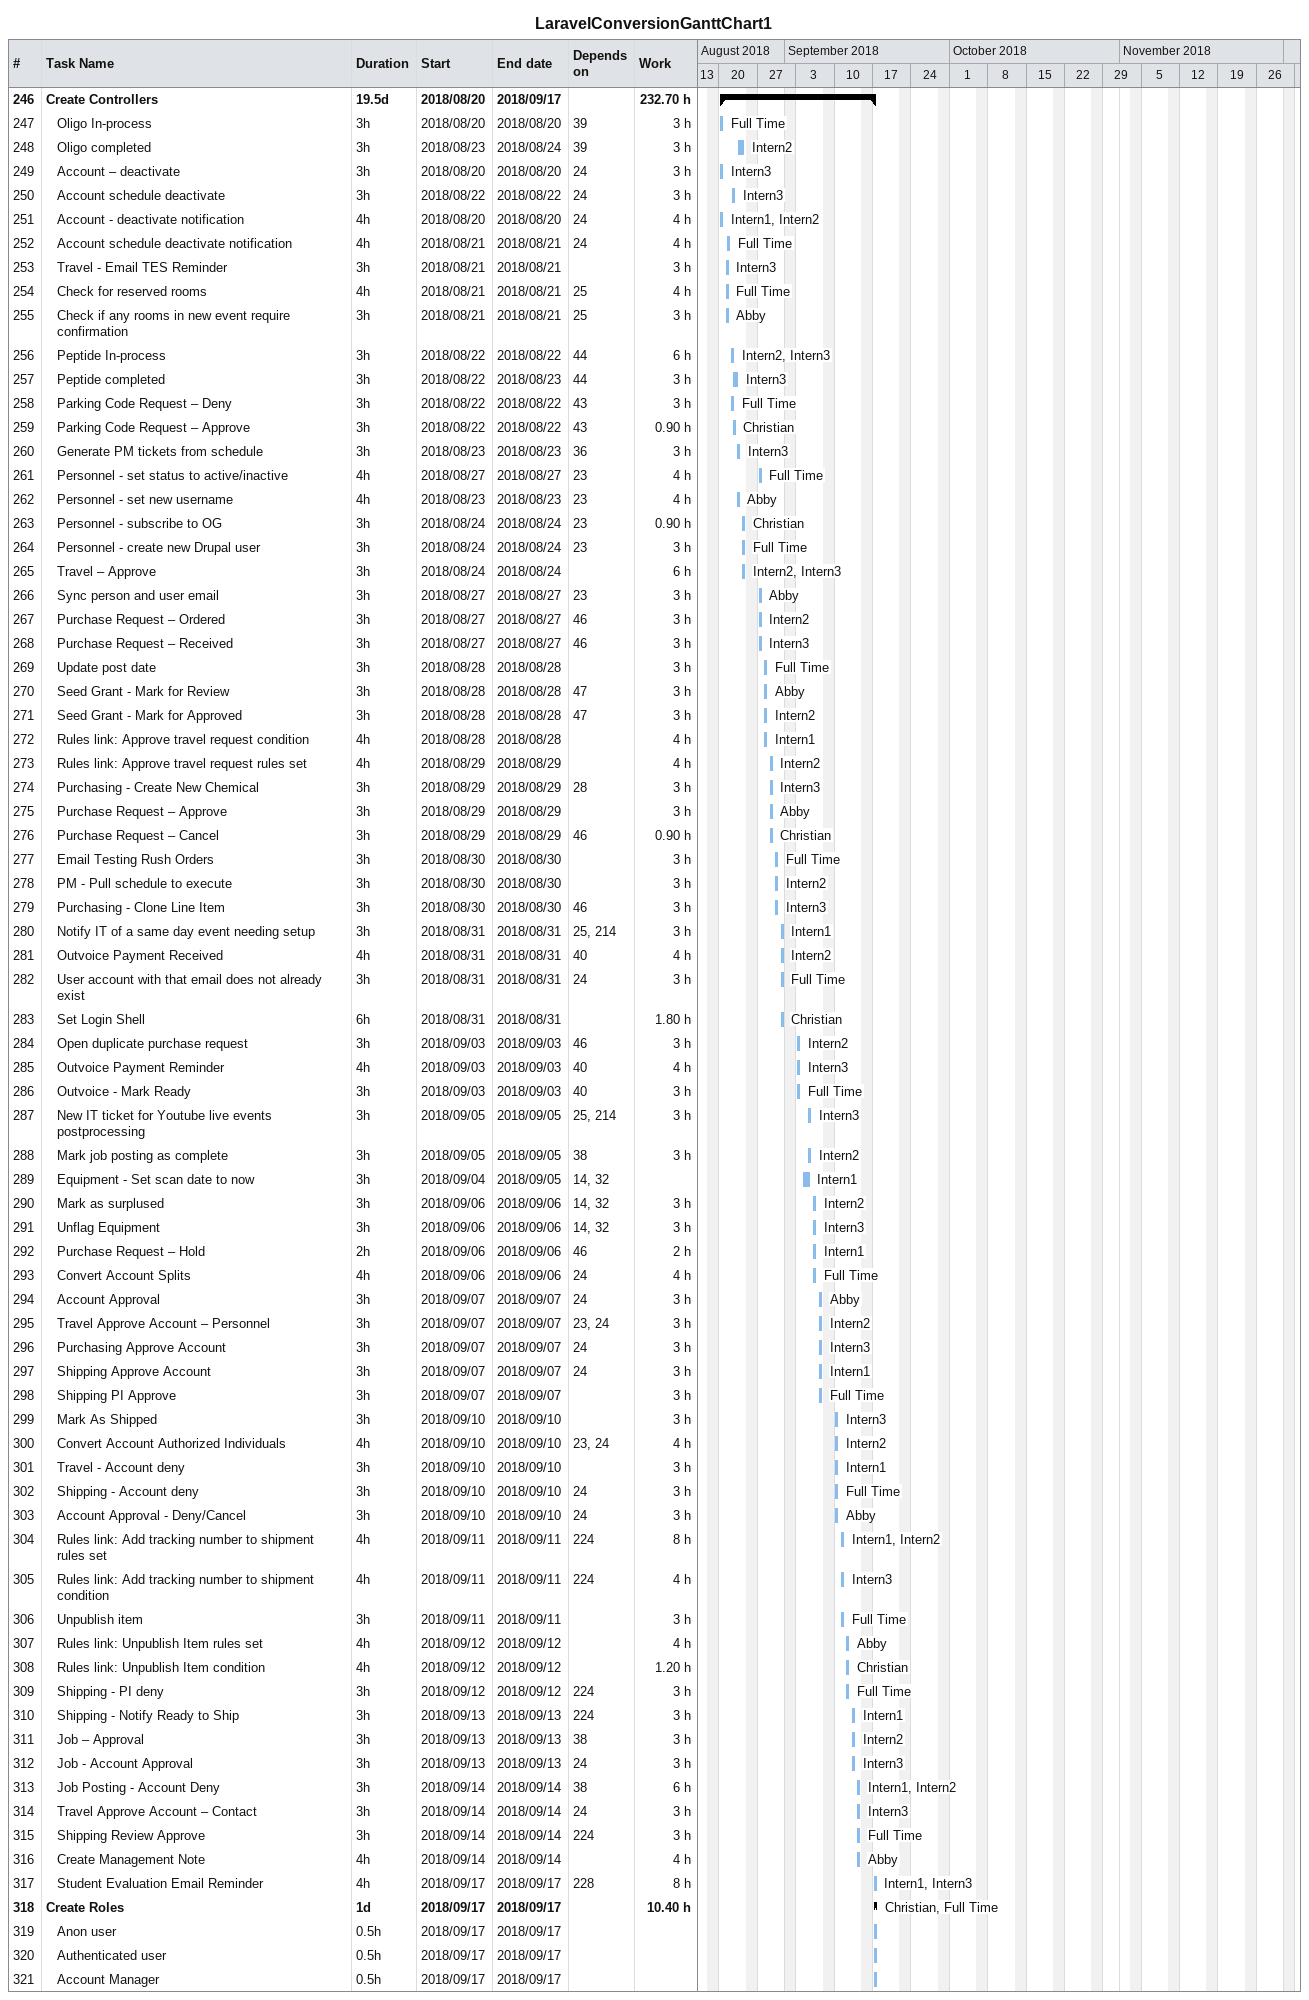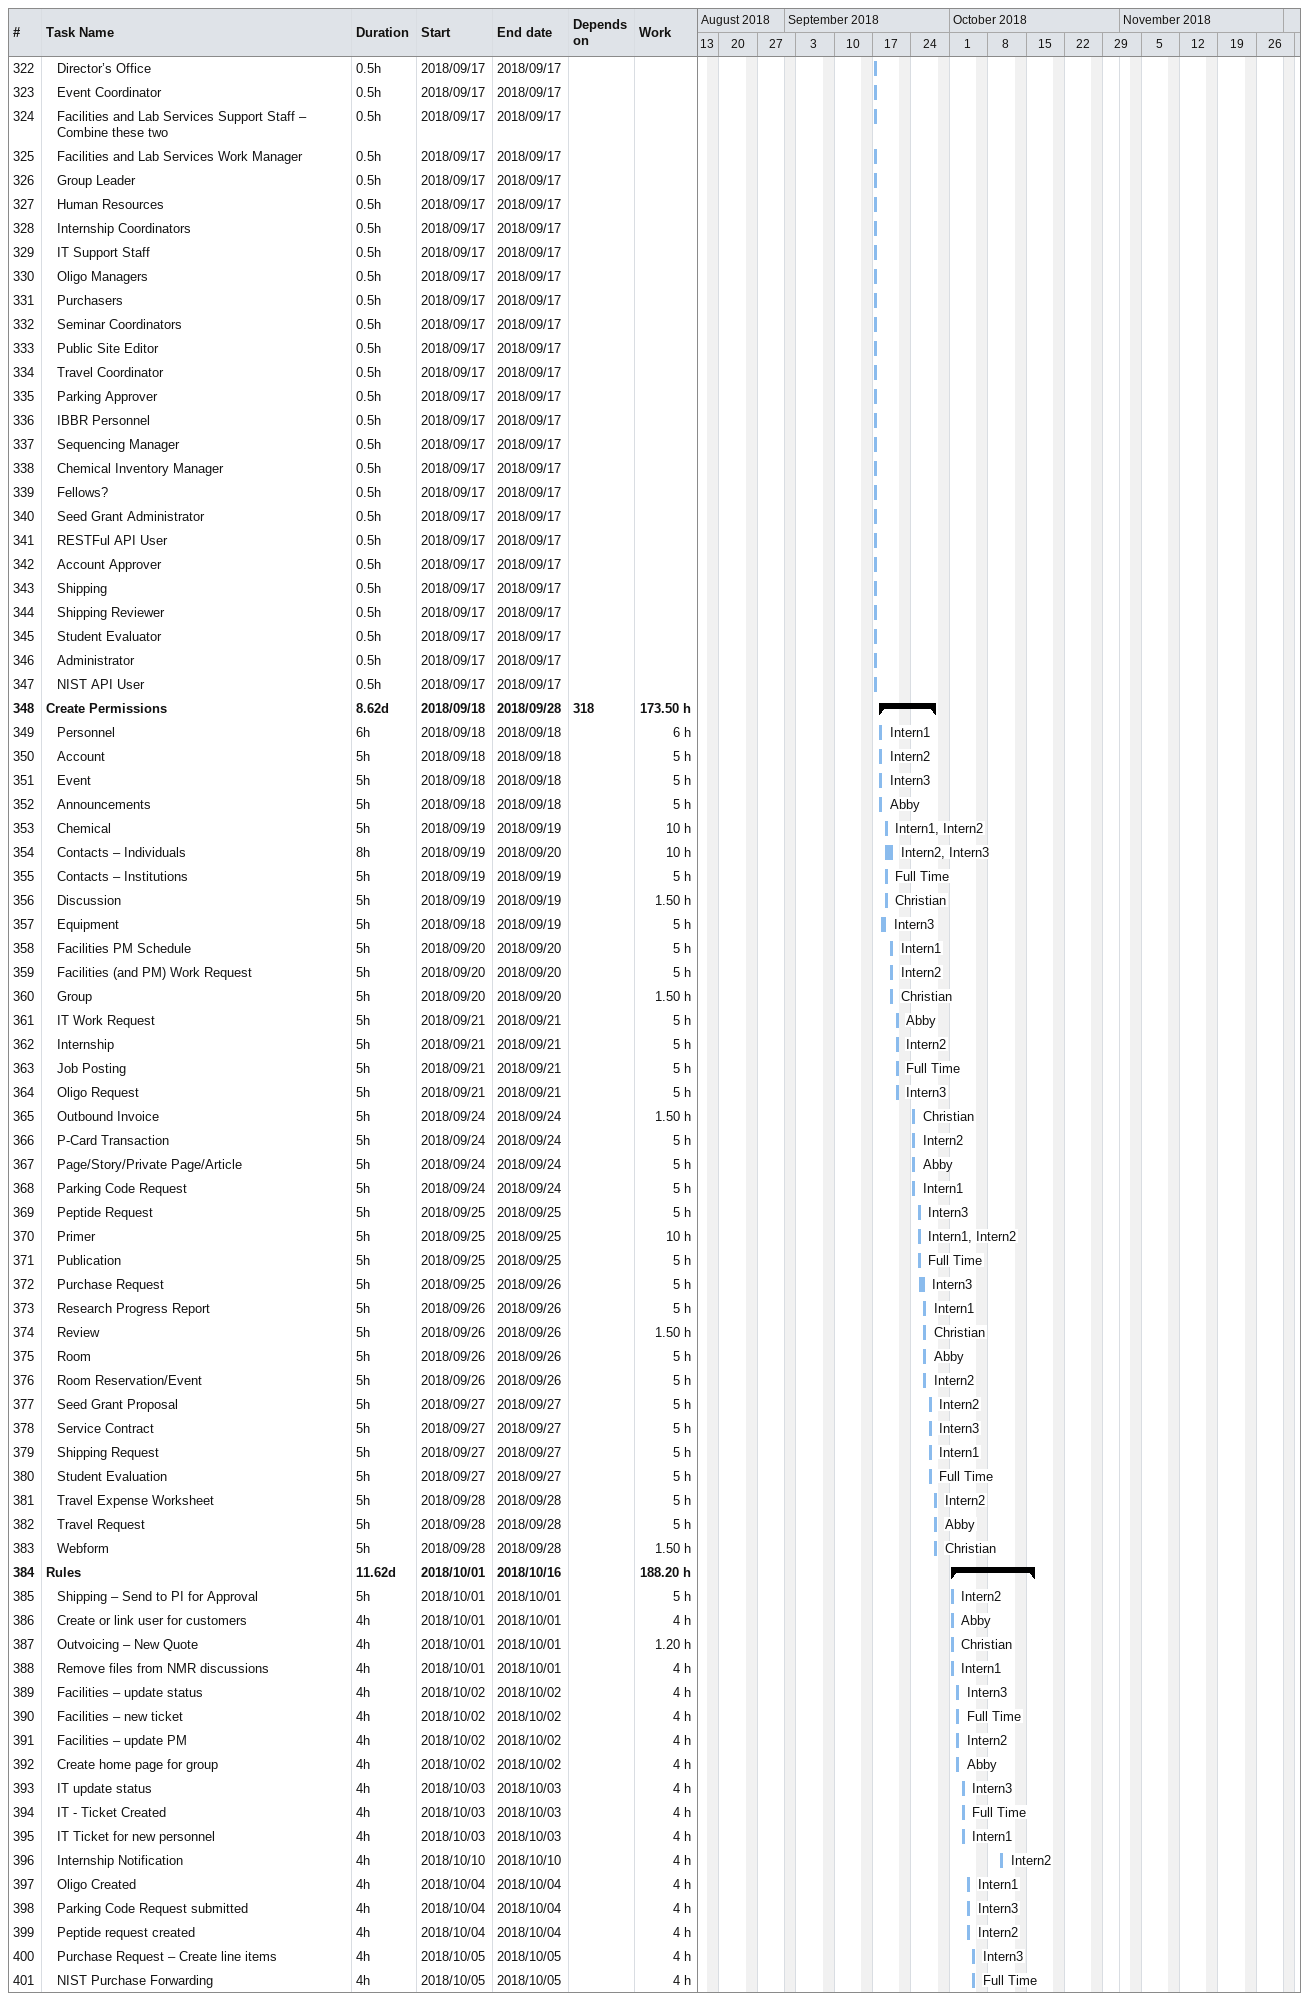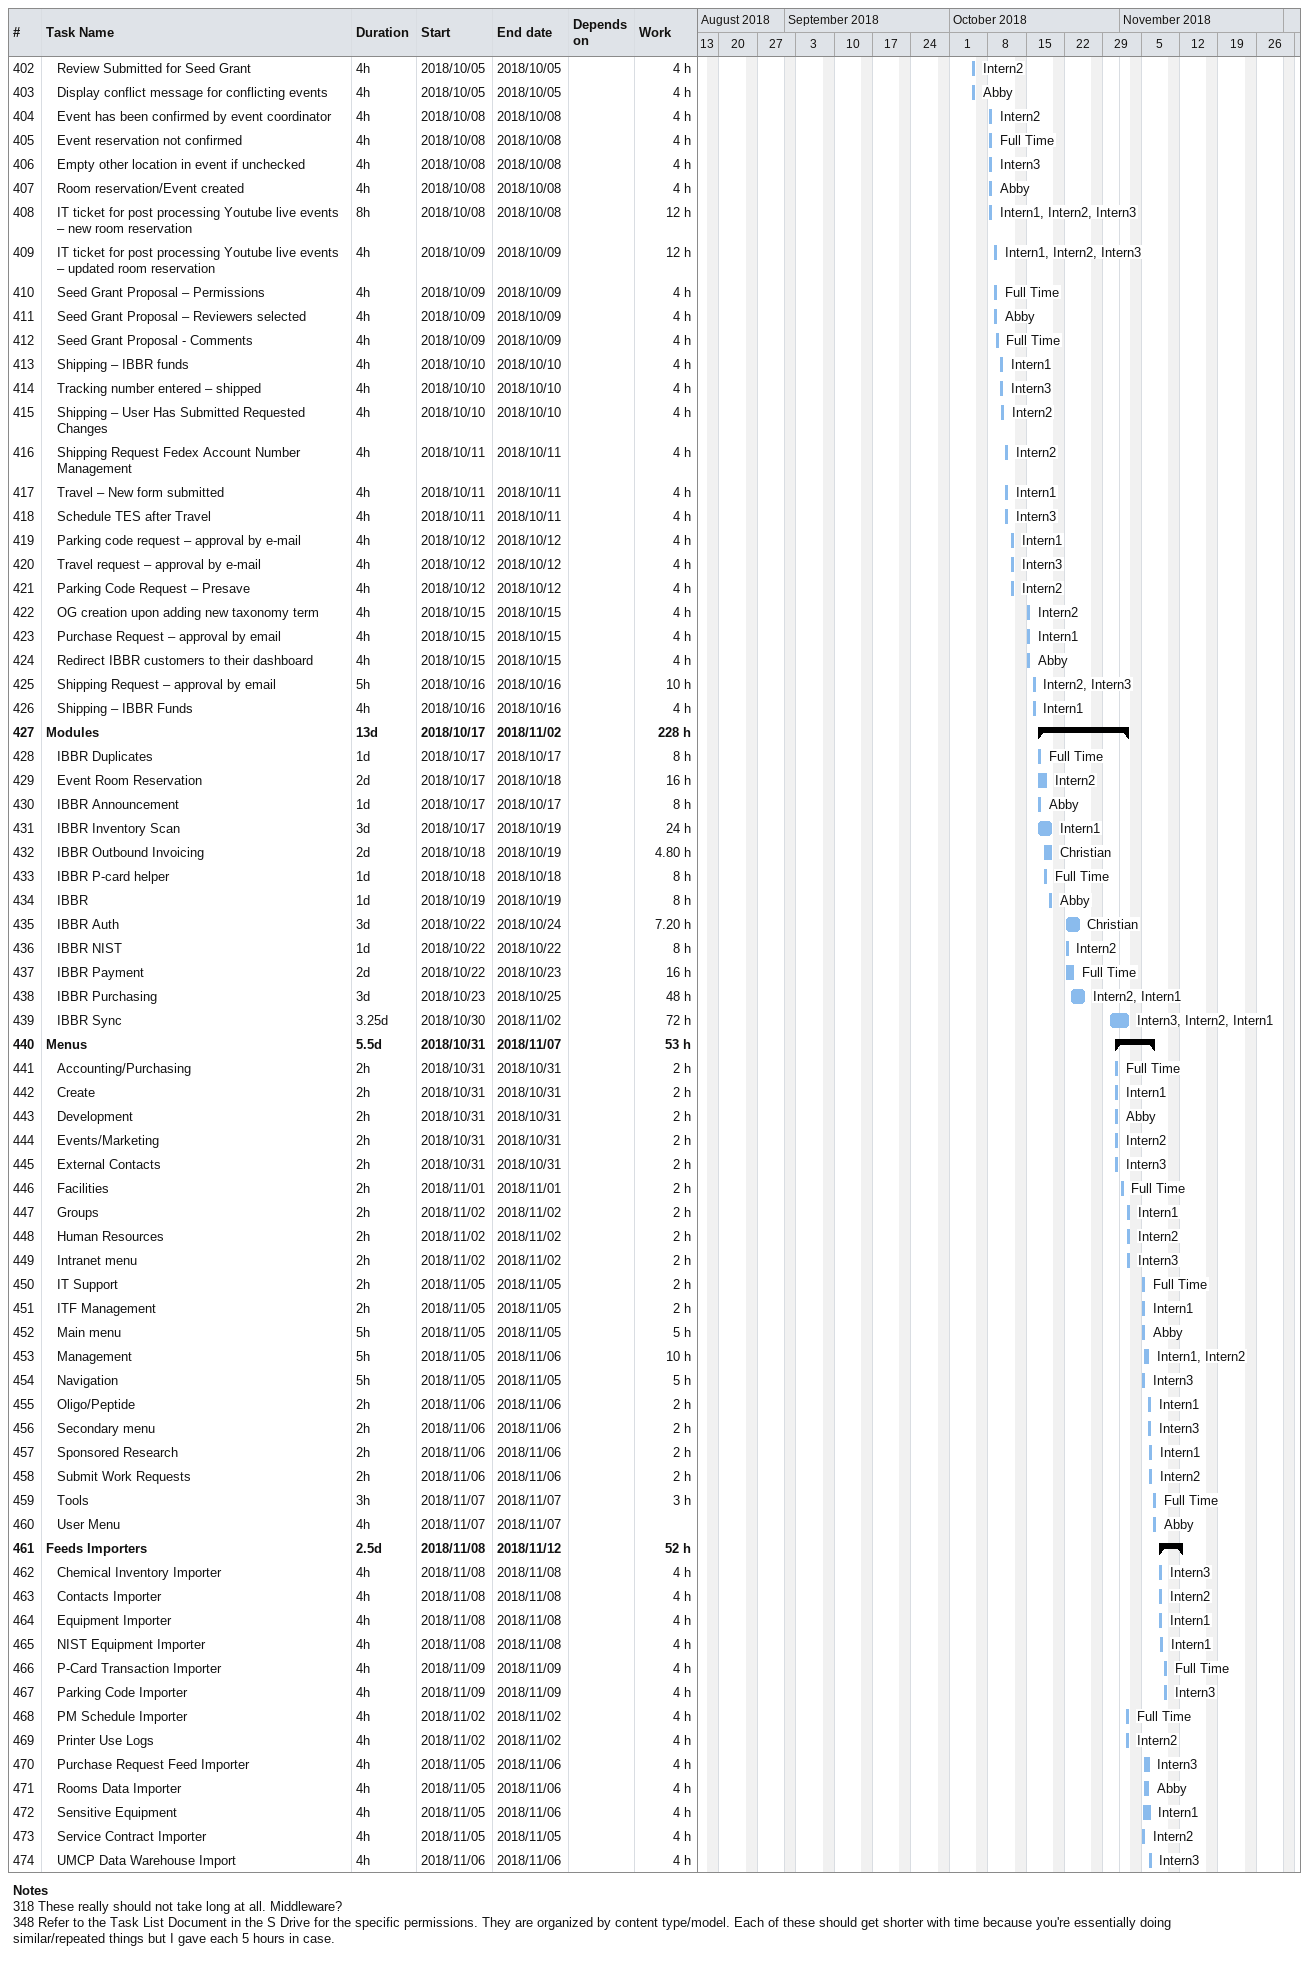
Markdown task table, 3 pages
LaravelConversionGanttChart1

| ID | Level | Task | Duration | Start | Finish | Predecessors | Resources | Work (h) |
|---|---|---|---|---|---|---|---|---|
| 246 | 1 | **Create Controllers** | 19.5d | 2018-08-20 | 2018-09-17 |  |  | 232.70 |
| 247 | 2 | Oligo In-process | 3h | 2018-08-20 | 2018-08-20 | 39 | Full Time | 3 |
| 248 | 2 | Oligo completed | 3h | 2018-08-23 | 2018-08-24 | 39 | Intern2 | 3 |
| 249 | 2 | Account – deactivate | 3h | 2018-08-20 | 2018-08-20 | 24 | Intern3 | 3 |
| 250 | 2 | Account schedule deactivate | 3h | 2018-08-22 | 2018-08-22 | 24 | Intern3 | 3 |
| 251 | 2 | Account - deactivate notification | 4h | 2018-08-20 | 2018-08-20 | 24 | Intern1, Intern2 | 4 |
| 252 | 2 | Account schedule deactivate notification | 4h | 2018-08-21 | 2018-08-21 | 24 | Full Time | 4 |
| 253 | 2 | Travel - Email TES Reminder | 3h | 2018-08-21 | 2018-08-21 |  | Intern3 | 3 |
| 254 | 2 | Check for reserved rooms | 4h | 2018-08-21 | 2018-08-21 | 25 | Full Time | 4 |
| 255 | 2 | Check if any rooms in new event require confirmation | 3h | 2018-08-21 | 2018-08-21 | 25 | Abby | 3 |
| 256 | 2 | Peptide In-process | 3h | 2018-08-22 | 2018-08-22 | 44 | Intern2, Intern3 | 6 |
| 257 | 2 | Peptide completed | 3h | 2018-08-22 | 2018-08-23 | 44 | Intern3 | 3 |
| 258 | 2 | Parking Code Request – Deny | 3h | 2018-08-22 | 2018-08-22 | 43 | Full Time | 3 |
| 259 | 2 | Parking Code Request – Approve | 3h | 2018-08-22 | 2018-08-22 | 43 | Christian | 0.90 |
| 260 | 2 | Generate PM tickets from schedule | 3h | 2018-08-23 | 2018-08-23 | 36 | Intern3 | 3 |
| 261 | 2 | Personnel - set status to active/inactive | 4h | 2018-08-27 | 2018-08-27 | 23 | Full Time | 4 |
| 262 | 2 | Personnel - set new username | 4h | 2018-08-23 | 2018-08-23 | 23 | Abby | 4 |
| 263 | 2 | Personnel - subscribe to OG | 3h | 2018-08-24 | 2018-08-24 | 23 | Christian | 0.90 |
| 264 | 2 | Personnel - create new Drupal user | 3h | 2018-08-24 | 2018-08-24 | 23 | Full Time | 3 |
| 265 | 2 | Travel – Approve | 3h | 2018-08-24 | 2018-08-24 |  | Intern2, Intern3 | 6 |
| 266 | 2 | Sync person and user email | 3h | 2018-08-27 | 2018-08-27 | 23 | Abby | 3 |
| 267 | 2 | Purchase Request – Ordered | 3h | 2018-08-27 | 2018-08-27 | 46 | Intern2 | 3 |
| 268 | 2 | Purchase Request – Received | 3h | 2018-08-27 | 2018-08-27 | 46 | Intern3 | 3 |
| 269 | 2 | Update post date | 3h | 2018-08-28 | 2018-08-28 |  | Full Time | 3 |
| 270 | 2 | Seed Grant - Mark for Review | 3h | 2018-08-28 | 2018-08-28 | 47 | Abby | 3 |
| 271 | 2 | Seed Grant - Mark for Approved | 3h | 2018-08-28 | 2018-08-28 | 47 | Intern2 | 3 |
| 272 | 2 | Rules link: Approve travel request condition | 4h | 2018-08-28 | 2018-08-28 |  | Intern1 | 4 |
| 273 | 2 | Rules link: Approve travel request rules set | 4h | 2018-08-29 | 2018-08-29 |  | Intern2 | 4 |
| 274 | 2 | Purchasing - Create New Chemical | 3h | 2018-08-29 | 2018-08-29 | 28 | Intern3 | 3 |
| 275 | 2 | Purchase Request – Approve | 3h | 2018-08-29 | 2018-08-29 |  | Abby | 3 |
| 276 | 2 | Purchase Request – Cancel | 3h | 2018-08-29 | 2018-08-29 | 46 | Christian | 0.90 |
| 277 | 2 | Email Testing Rush Orders | 3h | 2018-08-30 | 2018-08-30 |  | Full Time | 3 |
| 278 | 2 | PM - Pull schedule to execute | 3h | 2018-08-30 | 2018-08-30 |  | Intern2 | 3 |
| 279 | 2 | Purchasing - Clone Line Item | 3h | 2018-08-30 | 2018-08-30 | 46 | Intern3 | 3 |
| 280 | 2 | Notify IT of a same day event needing setup | 3h | 2018-08-31 | 2018-08-31 | 25, 214 | Intern1 | 3 |
| 281 | 2 | Outvoice Payment Received | 4h | 2018-08-31 | 2018-08-31 | 40 | Intern2 | 4 |
| 282 | 2 | User account with that email does not already exist | 3h | 2018-08-31 | 2018-08-31 | 24 | Full Time | 3 |
| 283 | 2 | Set Login Shell | 6h | 2018-08-31 | 2018-08-31 |  | Christian | 1.80 |
| 284 | 2 | Open duplicate purchase request | 3h | 2018-09-03 | 2018-09-03 | 46 | Intern2 | 3 |
| 285 | 2 | Outvoice Payment Reminder | 4h | 2018-09-03 | 2018-09-03 | 40 | Intern3 | 4 |
| 286 | 2 | Outvoice - Mark Ready | 3h | 2018-09-03 | 2018-09-03 | 40 | Full Time | 3 |
| 287 | 2 | New IT ticket for Youtube live events postprocessing | 3h | 2018-09-05 | 2018-09-05 | 25, 214 | Intern3 | 3 |
| 288 | 2 | Mark job posting as complete | 3h | 2018-09-05 | 2018-09-05 | 38 | Intern2 | 3 |
| 289 | 2 | Equipment - Set scan date to now | 3h | 2018-09-04 | 2018-09-05 | 14, 32 | Intern1 |  |
| 290 | 2 | Mark as surplused | 3h | 2018-09-06 | 2018-09-06 | 14, 32 | Intern2 | 3 |
| 291 | 2 | Unflag Equipment | 3h | 2018-09-06 | 2018-09-06 | 14, 32 | Intern3 | 3 |
| 292 | 2 | Purchase Request – Hold | 2h | 2018-09-06 | 2018-09-06 | 46 | Intern1 | 2 |
| 293 | 2 | Convert Account Splits | 4h | 2018-09-06 | 2018-09-06 | 24 | Full Time | 4 |
| 294 | 2 | Account Approval | 3h | 2018-09-07 | 2018-09-07 | 24 | Abby | 3 |
| 295 | 2 | Travel Approve Account – Personnel | 3h | 2018-09-07 | 2018-09-07 | 23, 24 | Intern2 | 3 |
| 296 | 2 | Purchasing Approve Account | 3h | 2018-09-07 | 2018-09-07 | 24 | Intern3 | 3 |
| 297 | 2 | Shipping Approve Account | 3h | 2018-09-07 | 2018-09-07 | 24 | Intern1 | 3 |
| 298 | 2 | Shipping PI Approve | 3h | 2018-09-07 | 2018-09-07 |  | Full Time | 3 |
| 299 | 2 | Mark As Shipped | 3h | 2018-09-10 | 2018-09-10 |  | Intern3 | 3 |
| 300 | 2 | Convert Account Authorized Individuals | 4h | 2018-09-10 | 2018-09-10 | 23, 24 | Intern2 | 4 |
| 301 | 2 | Travel - Account deny | 3h | 2018-09-10 | 2018-09-10 |  | Intern1 | 3 |
| 302 | 2 | Shipping - Account deny | 3h | 2018-09-10 | 2018-09-10 | 24 | Full Time | 3 |
| 303 | 2 | Account Approval - Deny/Cancel | 3h | 2018-09-10 | 2018-09-10 | 24 | Abby | 3 |
| 304 | 2 | Rules link: Add tracking number to shipment rules set | 4h | 2018-09-11 | 2018-09-11 | 224 | Intern1, Intern2 | 8 |
| 305 | 2 | Rules link: Add tracking number to shipment condition | 4h | 2018-09-11 | 2018-09-11 | 224 | Intern3 | 4 |
| 306 | 2 | Unpublish item | 3h | 2018-09-11 | 2018-09-11 |  | Full Time | 3 |
| 307 | 2 | Rules link: Unpublish Item rules set | 4h | 2018-09-12 | 2018-09-12 |  | Abby | 4 |
| 308 | 2 | Rules link: Unpublish Item condition | 4h | 2018-09-12 | 2018-09-12 |  | Christian | 1.20 |
| 309 | 2 | Shipping - PI deny | 3h | 2018-09-12 | 2018-09-12 | 224 | Full Time | 3 |
| 310 | 2 | Shipping - Notify Ready to Ship | 3h | 2018-09-13 | 2018-09-13 | 224 | Intern1 | 3 |
| 311 | 2 | Job – Approval | 3h | 2018-09-13 | 2018-09-13 | 38 | Intern2 | 3 |
| 312 | 2 | Job - Account Approval | 3h | 2018-09-13 | 2018-09-13 | 24 | Intern3 | 3 |
| 313 | 2 | Job Posting - Account Deny | 3h | 2018-09-14 | 2018-09-14 | 38 | Intern1, Intern2 | 6 |
| 314 | 2 | Travel Approve Account – Contact | 3h | 2018-09-14 | 2018-09-14 | 24 | Intern3 | 3 |
| 315 | 2 | Shipping Review Approve | 3h | 2018-09-14 | 2018-09-14 | 224 | Full Time | 3 |
| 316 | 2 | Create Management Note | 4h | 2018-09-14 | 2018-09-14 |  | Abby | 4 |
| 317 | 2 | Student Evaluation Email Reminder | 4h | 2018-09-17 | 2018-09-17 | 228 | Intern1, Intern3 | 8 |
| 318 | 1 | **Create Roles** | 1d | 2018-09-17 | 2018-09-17 |  | Christian, Full Time | 10.40 |
| 319 | 2 | Anon user | 0.5h | 2018-09-17 | 2018-09-17 |  |  |  |
| 320 | 2 | Authenticated user | 0.5h | 2018-09-17 | 2018-09-17 |  |  |  |
| 321 | 2 | Account Manager | 0.5h | 2018-09-17 | 2018-09-17 |  |  |  |
| 322 | 2 | Director’s Office | 0.5h | 2018-09-17 | 2018-09-17 |  |  |  |
| 323 | 2 | Event Coordinator | 0.5h | 2018-09-17 | 2018-09-17 |  |  |  |
| 324 | 2 | Facilities and Lab Services Support Staff – Combine these two | 0.5h | 2018-09-17 | 2018-09-17 |  |  |  |
| 325 | 2 | Facilities and Lab Services Work Manager | 0.5h | 2018-09-17 | 2018-09-17 |  |  |  |
| 326 | 2 | Group Leader | 0.5h | 2018-09-17 | 2018-09-17 |  |  |  |
| 327 | 2 | Human Resources | 0.5h | 2018-09-17 | 2018-09-17 |  |  |  |
| 328 | 2 | Internship Coordinators | 0.5h | 2018-09-17 | 2018-09-17 |  |  |  |
| 329 | 2 | IT Support Staff | 0.5h | 2018-09-17 | 2018-09-17 |  |  |  |
| 330 | 2 | Oligo Managers | 0.5h | 2018-09-17 | 2018-09-17 |  |  |  |
| 331 | 2 | Purchasers | 0.5h | 2018-09-17 | 2018-09-17 |  |  |  |
| 332 | 2 | Seminar Coordinators | 0.5h | 2018-09-17 | 2018-09-17 |  |  |  |
| 333 | 2 | Public Site Editor | 0.5h | 2018-09-17 | 2018-09-17 |  |  |  |
| 334 | 2 | Travel Coordinator | 0.5h | 2018-09-17 | 2018-09-17 |  |  |  |
| 335 | 2 | Parking Approver | 0.5h | 2018-09-17 | 2018-09-17 |  |  |  |
| 336 | 2 | IBBR Personnel | 0.5h | 2018-09-17 | 2018-09-17 |  |  |  |
| 337 | 2 | Sequencing Manager | 0.5h | 2018-09-17 | 2018-09-17 |  |  |  |
| 338 | 2 | Chemical Inventory Manager | 0.5h | 2018-09-17 | 2018-09-17 |  |  |  |
| 339 | 2 | Fellows? | 0.5h | 2018-09-17 | 2018-09-17 |  |  |  |
| 340 | 2 | Seed Grant Administrator | 0.5h | 2018-09-17 | 2018-09-17 |  |  |  |
| 341 | 2 | RESTFul API User | 0.5h | 2018-09-17 | 2018-09-17 |  |  |  |
| 342 | 2 | Account Approver | 0.5h | 2018-09-17 | 2018-09-17 |  |  |  |
| 343 | 2 | Shipping | 0.5h | 2018-09-17 | 2018-09-17 |  |  |  |
| 344 | 2 | Shipping Reviewer | 0.5h | 2018-09-17 | 2018-09-17 |  |  |  |
| 345 | 2 | Student Evaluator | 0.5h | 2018-09-17 | 2018-09-17 |  |  |  |
| 346 | 2 | Administrator | 0.5h | 2018-09-17 | 2018-09-17 |  |  |  |
| 347 | 2 | NIST API User | 0.5h | 2018-09-17 | 2018-09-17 |  |  |  |
| 348 | 1 | **Create Permissions** | 8.62d | 2018-09-18 | 2018-09-28 | 318 |  | 173.50 |
| 349 | 2 | Personnel | 6h | 2018-09-18 | 2018-09-18 |  | Intern1 | 6 |
| 350 | 2 | Account | 5h | 2018-09-18 | 2018-09-18 |  | Intern2 | 5 |
| 351 | 2 | Event | 5h | 2018-09-18 | 2018-09-18 |  | Intern3 | 5 |
| 352 | 2 | Announcements | 5h | 2018-09-18 | 2018-09-18 |  | Abby | 5 |
| 353 | 2 | Chemical | 5h | 2018-09-19 | 2018-09-19 |  | Intern1, Intern2 | 10 |
| 354 | 2 | Contacts – Individuals | 8h | 2018-09-19 | 2018-09-20 |  | Intern2, Intern3 | 10 |
| 355 | 2 | Contacts – Institutions | 5h | 2018-09-19 | 2018-09-19 |  | Full Time | 5 |
| 356 | 2 | Discussion | 5h | 2018-09-19 | 2018-09-19 |  | Christian | 1.50 |
| 357 | 2 | Equipment | 5h | 2018-09-18 | 2018-09-19 |  | Intern3 | 5 |
| 358 | 2 | Facilities PM Schedule | 5h | 2018-09-20 | 2018-09-20 |  | Intern1 | 5 |
| 359 | 2 | Facilities (and PM) Work Request | 5h | 2018-09-20 | 2018-09-20 |  | Intern2 | 5 |
| 360 | 2 | Group | 5h | 2018-09-20 | 2018-09-20 |  | Christian | 1.50 |
| 361 | 2 | IT Work Request | 5h | 2018-09-21 | 2018-09-21 |  | Abby | 5 |
| 362 | 2 | Internship | 5h | 2018-09-21 | 2018-09-21 |  | Intern2 | 5 |
| 363 | 2 | Job Posting | 5h | 2018-09-21 | 2018-09-21 |  | Full Time | 5 |
| 364 | 2 | Oligo Request | 5h | 2018-09-21 | 2018-09-21 |  | Intern3 | 5 |
| 365 | 2 | Outbound Invoice | 5h | 2018-09-24 | 2018-09-24 |  | Christian | 1.50 |
| 366 | 2 | P-Card Transaction | 5h | 2018-09-24 | 2018-09-24 |  | Intern2 | 5 |
| 367 | 2 | Page/Story/Private Page/Article | 5h | 2018-09-24 | 2018-09-24 |  | Abby | 5 |
| 368 | 2 | Parking Code Request | 5h | 2018-09-24 | 2018-09-24 |  | Intern1 | 5 |
| 369 | 2 | Peptide Request | 5h | 2018-09-25 | 2018-09-25 |  | Intern3 | 5 |
| 370 | 2 | Primer | 5h | 2018-09-25 | 2018-09-25 |  | Intern1, Intern2 | 10 |
| 371 | 2 | Publication | 5h | 2018-09-25 | 2018-09-25 |  | Full Time | 5 |
| 372 | 2 | Purchase Request | 5h | 2018-09-25 | 2018-09-26 |  | Intern3 | 5 |
| 373 | 2 | Research Progress Report | 5h | 2018-09-26 | 2018-09-26 |  | Intern1 | 5 |
| 374 | 2 | Review | 5h | 2018-09-26 | 2018-09-26 |  | Christian | 1.50 |
| 375 | 2 | Room | 5h | 2018-09-26 | 2018-09-26 |  | Abby | 5 |
| 376 | 2 | Room Reservation/Event | 5h | 2018-09-26 | 2018-09-26 |  | Intern2 | 5 |
| 377 | 2 | Seed Grant Proposal | 5h | 2018-09-27 | 2018-09-27 |  | Intern2 | 5 |
| 378 | 2 | Service Contract | 5h | 2018-09-27 | 2018-09-27 |  | Intern3 | 5 |
| 379 | 2 | Shipping Request | 5h | 2018-09-27 | 2018-09-27 |  | Intern1 | 5 |
| 380 | 2 | Student Evaluation | 5h | 2018-09-27 | 2018-09-27 |  | Full Time | 5 |
| 381 | 2 | Travel Expense Worksheet | 5h | 2018-09-28 | 2018-09-28 |  | Intern2 | 5 |
| 382 | 2 | Travel Request | 5h | 2018-09-28 | 2018-09-28 |  | Abby | 5 |
| 383 | 2 | Webform | 5h | 2018-09-28 | 2018-09-28 |  | Christian | 1.50 |
| 384 | 1 | **Rules** | 11.62d | 2018-10-01 | 2018-10-16 |  |  | 188.20 |
| 385 | 2 | Shipping – Send to PI for Approval | 5h | 2018-10-01 | 2018-10-01 |  | Intern2 | 5 |
| 386 | 2 | Create or link user for customers | 4h | 2018-10-01 | 2018-10-01 |  | Abby | 4 |
| 387 | 2 | Outvoicing – New Quote | 4h | 2018-10-01 | 2018-10-01 |  | Christian | 1.20 |
| 388 | 2 | Remove files from NMR discussions | 4h | 2018-10-01 | 2018-10-01 |  | Intern1 | 4 |
| 389 | 2 | Facilities – update status | 4h | 2018-10-02 | 2018-10-02 |  | Intern3 | 4 |
| 390 | 2 | Facilities – new ticket | 4h | 2018-10-02 | 2018-10-02 |  | Full Time | 4 |
| 391 | 2 | Facilities – update PM | 4h | 2018-10-02 | 2018-10-02 |  | Intern2 | 4 |
| 392 | 2 | Create home page for group | 4h | 2018-10-02 | 2018-10-02 |  | Abby | 4 |
| 393 | 2 | IT update status | 4h | 2018-10-03 | 2018-10-03 |  | Intern3 | 4 |
| 394 | 2 | IT - Ticket Created | 4h | 2018-10-03 | 2018-10-03 |  | Full Time | 4 |
| 395 | 2 | IT Ticket for new personnel | 4h | 2018-10-03 | 2018-10-03 |  | Intern1 | 4 |
| 396 | 2 | Internship Notification | 4h | 2018-10-10 | 2018-10-10 |  | Intern2 | 4 |
| 397 | 2 | Oligo Created | 4h | 2018-10-04 | 2018-10-04 |  | Intern1 | 4 |
| 398 | 2 | Parking Code Request submitted | 4h | 2018-10-04 | 2018-10-04 |  | Intern3 | 4 |
| 399 | 2 | Peptide request created | 4h | 2018-10-04 | 2018-10-04 |  | Intern2 | 4 |
| 400 | 2 | Purchase Request – Create line items | 4h | 2018-10-05 | 2018-10-05 |  | Intern3 | 4 |
| 401 | 2 | NIST Purchase Forwarding | 4h | 2018-10-05 | 2018-10-05 |  | Full Time | 4 |
| 402 | 2 | Review Submitted for Seed Grant | 4h | 2018-10-05 | 2018-10-05 |  | Intern2 | 4 |
| 403 | 2 | Display conflict message for conflicting events | 4h | 2018-10-05 | 2018-10-05 |  | Abby | 4 |
| 404 | 2 | Event has been confirmed by event coordinator | 4h | 2018-10-08 | 2018-10-08 |  | Intern2 | 4 |
| 405 | 2 | Event reservation not confirmed | 4h | 2018-10-08 | 2018-10-08 |  | Full Time | 4 |
| 406 | 2 | Empty other location in event if unchecked | 4h | 2018-10-08 | 2018-10-08 |  | Intern3 | 4 |
| 407 | 2 | Room reservation/Event created | 4h | 2018-10-08 | 2018-10-08 |  | Abby | 4 |
| 408 | 2 | IT ticket for post processing Youtube live events – new room reservation | 8h | 2018-10-08 | 2018-10-08 |  | Intern1, Intern2, Intern3 | 12 |
| 409 | 2 | IT ticket for post processing Youtube live events – updated room reservation | 4h | 2018-10-09 | 2018-10-09 |  | Intern1, Intern2, Intern3 | 12 |
| 410 | 2 | Seed Grant Proposal – Permissions | 4h | 2018-10-09 | 2018-10-09 |  | Full Time | 4 |
| 411 | 2 | Seed Grant Proposal – Reviewers selected | 4h | 2018-10-09 | 2018-10-09 |  | Abby | 4 |
| 412 | 2 | Seed Grant Proposal - Comments | 4h | 2018-10-09 | 2018-10-09 |  | Full Time | 4 |
| 413 | 2 | Shipping – IBBR funds | 4h | 2018-10-10 | 2018-10-10 |  | Intern1 | 4 |
| 414 | 2 | Tracking number entered – shipped | 4h | 2018-10-10 | 2018-10-10 |  | Intern3 | 4 |
| 415 | 2 | Shipping – User Has Submitted Requested Changes | 4h | 2018-10-10 | 2018-10-10 |  | Intern2 | 4 |
| 416 | 2 | Shipping Request Fedex Account Number Management | 4h | 2018-10-11 | 2018-10-11 |  | Intern2 | 4 |
| 417 | 2 | Travel – New form submitted | 4h | 2018-10-11 | 2018-10-11 |  | Intern1 | 4 |
| 418 | 2 | Schedule TES after Travel | 4h | 2018-10-11 | 2018-10-11 |  | Intern3 | 4 |
| 419 | 2 | Parking code request – approval by e-mail | 4h | 2018-10-12 | 2018-10-12 |  | Intern1 | 4 |
| 420 | 2 | Travel request – approval by e-mail | 4h | 2018-10-12 | 2018-10-12 |  | Intern3 | 4 |
| 421 | 2 | Parking Code Request – Presave | 4h | 2018-10-12 | 2018-10-12 |  | Intern2 | 4 |
| 422 | 2 | OG creation upon adding new taxonomy term | 4h | 2018-10-15 | 2018-10-15 |  | Intern2 | 4 |
| 423 | 2 | Purchase Request – approval by email | 4h | 2018-10-15 | 2018-10-15 |  | Intern1 | 4 |
| 424 | 2 | Redirect IBBR customers to their dashboard | 4h | 2018-10-15 | 2018-10-15 |  | Abby | 4 |
| 425 | 2 | Shipping Request – approval by email | 5h | 2018-10-16 | 2018-10-16 |  | Intern2, Intern3 | 10 |
| 426 | 2 | Shipping – IBBR Funds | 4h | 2018-10-16 | 2018-10-16 |  | Intern1 | 4 |
| 427 | 1 | **Modules** | 13d | 2018-10-17 | 2018-11-02 |  |  | 228 |
| 428 | 2 | IBBR Duplicates | 1d | 2018-10-17 | 2018-10-17 |  | Full Time | 8 |
| 429 | 2 | Event Room Reservation | 2d | 2018-10-17 | 2018-10-18 |  | Intern2 | 16 |
| 430 | 2 | IBBR Announcement | 1d | 2018-10-17 | 2018-10-17 |  | Abby | 8 |
| 431 | 2 | IBBR Inventory Scan | 3d | 2018-10-17 | 2018-10-19 |  | Intern1 | 24 |
| 432 | 2 | IBBR Outbound Invoicing | 2d | 2018-10-18 | 2018-10-19 |  | Christian | 4.80 |
| 433 | 2 | IBBR P-card helper | 1d | 2018-10-18 | 2018-10-18 |  | Full Time | 8 |
| 434 | 2 | IBBR | 1d | 2018-10-19 | 2018-10-19 |  | Abby | 8 |
| 435 | 2 | IBBR Auth | 3d | 2018-10-22 | 2018-10-24 |  | Christian | 7.20 |
| 436 | 2 | IBBR NIST | 1d | 2018-10-22 | 2018-10-22 |  | Intern2 | 8 |
| 437 | 2 | IBBR Payment | 2d | 2018-10-22 | 2018-10-23 |  | Full Time | 16 |
| 438 | 2 | IBBR Purchasing | 3d | 2018-10-23 | 2018-10-25 |  | Intern2, Intern1 | 48 |
| 439 | 2 | IBBR Sync | 3.25d | 2018-10-30 | 2018-11-02 |  | Intern3, Intern2, Intern1 | 72 |
| 440 | 1 | **Menus** | 5.5d | 2018-10-31 | 2018-11-07 |  |  | 53 |
| 441 | 2 | Accounting/Purchasing | 2h | 2018-10-31 | 2018-10-31 |  | Full Time | 2 |
| 442 | 2 | Create | 2h | 2018-10-31 | 2018-10-31 |  | Intern1 | 2 |
| 443 | 2 | Development | 2h | 2018-10-31 | 2018-10-31 |  | Abby | 2 |
| 444 | 2 | Events/Marketing | 2h | 2018-10-31 | 2018-10-31 |  | Intern2 | 2 |
| 445 | 2 | External Contacts | 2h | 2018-10-31 | 2018-10-31 |  | Intern3 | 2 |
| 446 | 2 | Facilities | 2h | 2018-11-01 | 2018-11-01 |  | Full Time | 2 |
| 447 | 2 | Groups | 2h | 2018-11-02 | 2018-11-02 |  | Intern1 | 2 |
| 448 | 2 | Human Resources | 2h | 2018-11-02 | 2018-11-02 |  | Intern2 | 2 |
| 449 | 2 | Intranet menu | 2h | 2018-11-02 | 2018-11-02 |  | Intern3 | 2 |
| 450 | 2 | IT Support | 2h | 2018-11-05 | 2018-11-05 |  | Full Time | 2 |
| 451 | 2 | ITF Management | 2h | 2018-11-05 | 2018-11-05 |  | Intern1 | 2 |
| 452 | 2 | Main menu | 5h | 2018-11-05 | 2018-11-05 |  | Abby | 5 |
| 453 | 2 | Management | 5h | 2018-11-05 | 2018-11-06 |  | Intern1, Intern2 | 10 |
| 454 | 2 | Navigation | 5h | 2018-11-05 | 2018-11-05 |  | Intern3 | 5 |
| 455 | 2 | Oligo/Peptide | 2h | 2018-11-06 | 2018-11-06 |  | Intern1 | 2 |
| 456 | 2 | Secondary menu | 2h | 2018-11-06 | 2018-11-06 |  | Intern3 | 2 |
| 457 | 2 | Sponsored Research | 2h | 2018-11-06 | 2018-11-06 |  | Intern1 | 2 |
| 458 | 2 | Submit Work Requests | 2h | 2018-11-06 | 2018-11-06 |  | Intern2 | 2 |
| 459 | 2 | Tools | 3h | 2018-11-07 | 2018-11-07 |  | Full Time | 3 |
| 460 | 2 | User Menu | 4h | 2018-11-07 | 2018-11-07 |  | Abby |  |
| 461 | 1 | **Feeds Importers** | 2.5d | 2018-11-08 | 2018-11-12 |  |  | 52 |
| 462 | 2 | Chemical Inventory Importer | 4h | 2018-11-08 | 2018-11-08 |  | Intern3 | 4 |
| 463 | 2 | Contacts Importer | 4h | 2018-11-08 | 2018-11-08 |  | Intern2 | 4 |
| 464 | 2 | Equipment Importer | 4h | 2018-11-08 | 2018-11-08 |  | Intern1 | 4 |
| 465 | 2 | NIST Equipment Importer | 4h | 2018-11-08 | 2018-11-08 |  | Intern1 | 4 |
| 466 | 2 | P-Card Transaction Importer | 4h | 2018-11-09 | 2018-11-09 |  | Full Time | 4 |
| 467 | 2 | Parking Code Importer | 4h | 2018-11-09 | 2018-11-09 |  | Intern3 | 4 |
| 468 | 2 | PM Schedule Importer | 4h | 2018-11-02 | 2018-11-02 |  | Full Time | 4 |
| 469 | 2 | Printer Use Logs | 4h | 2018-11-02 | 2018-11-02 |  | Intern2 | 4 |
| 470 | 2 | Purchase Request Feed Importer | 4h | 2018-11-05 | 2018-11-06 |  | Intern3 | 4 |
| 471 | 2 | Rooms Data Importer | 4h | 2018-11-05 | 2018-11-06 |  | Abby | 4 |
| 472 | 2 | Sensitive Equipment | 4h | 2018-11-05 | 2018-11-06 |  | Intern1 | 4 |
| 473 | 2 | Service Contract Importer | 4h | 2018-11-05 | 2018-11-05 |  | Intern2 | 4 |
| 474 | 2 | UMCP Data Warehouse Import | 4h | 2018-11-06 | 2018-11-06 |  | Intern3 | 4 |

Notes
- 318: These really should not take long at all. Middleware?
- 348: Refer to the Task List Document in the S Drive for the specific permissions. They are organized by content type/model. Each of these should get shorter with time because you're essentially doing similar/repeated things but I gave each 5 hours in case.
